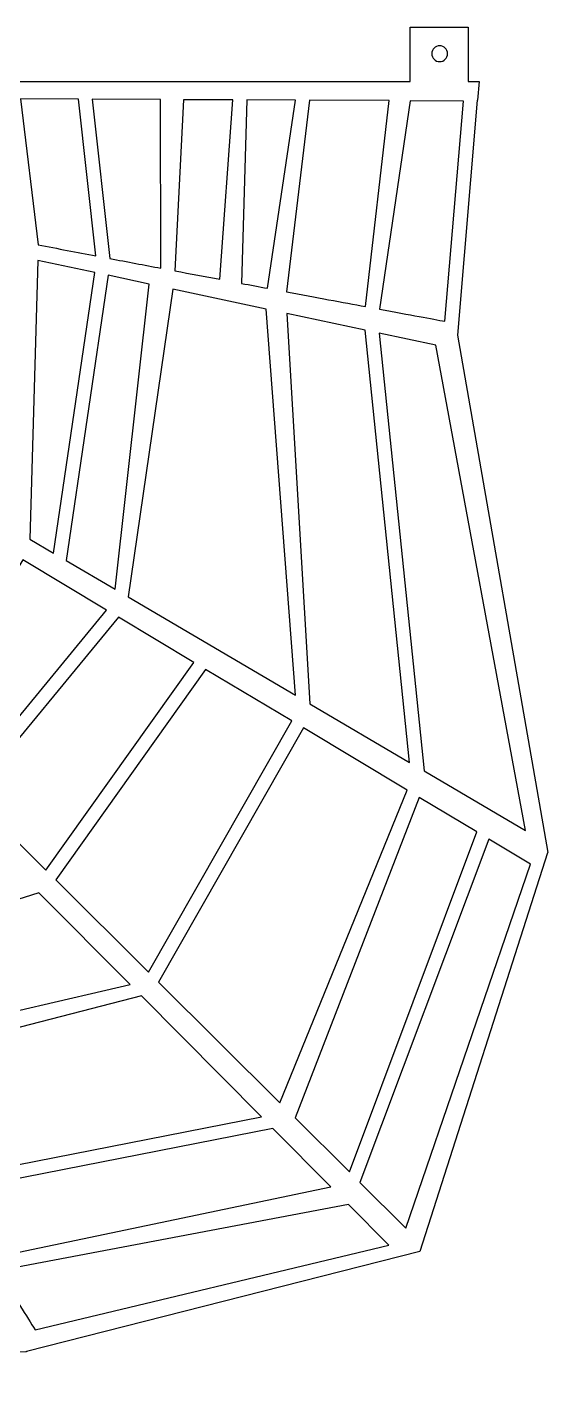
# Model space of a CAD drawing. Header units: centimetres. Extents: x -11.1 to 10.1, y -10.1 to 11.
# Drawn here: x 1.97 to 10.08, y -10.13 to 11.01 of the extents above; entities that cross this region are included whole.
import ezdxf

# ---------------------------------------------------------------- set-up
doc = ezdxf.new("R2010")
doc.units = ezdxf.units.CM
doc.header["$MEASUREMENT"] = 0
doc.layers.add('Layer 1', color=7, linetype='Continuous')

msp = doc.modelspace()

# ---------------------------------------------------------------- linework, layer by layer
at = {"layer": 'Layer 1'}
for points, knots in [([(10.07904, -1.83385), (10.07904, -1.83385), (8.6708, 6.21462), (8.6708, 6.21462), (8.6708, 6.21462), (8.6708, 6.21462), (8.97954, 9.86896), (8.97954, 9.86896), (8.97954, 9.86896), (8.97954, 9.86896), (8.98128, 9.86896), (8.98128, 9.86896), (8.98128, 9.86896), (8.98128, 9.86896), (9.00747, 10.16), (9.00747, 10.16), (9.00747, 10.16), (9.00747, 10.16), (8.83708, 10.16), (8.83708, 10.16), (8.83708, 10.16), (8.83708, 10.16), (8.83708, 11.00667), (8.83708, 11.00667), (8.83708, 11.00667), (8.83708, 11.00667), (7.9375, 11.00667), (7.9375, 11.00667), (7.9375, 11.00667), (7.9375, 11.00667), (7.9375, 10.16), (7.9375, 10.16), (7.9375, 10.16), (7.9375, 10.16), (7.85813, 10.16), (7.85813, 10.16), (7.85813, 10.16), (7.85813, 10.16), (-9.33979, 10.16), (-9.33979, 10.16), (-9.33979, 10.16), (-9.33979, 10.16), (-9.33979, 11.00667), (-9.33979, 11.00667), (-9.33979, 11.00667), (-9.33979, 11.00667), (-10.23938, 11.00667), (-10.23938, 11.00667), (-10.23938, 11.00667), (-10.23938, 11.00667), (-10.23938, 10.16), (-10.23938, 10.16), (-10.23938, 10.16), (-10.23938, 10.16), (-10.26002, -9.12813), (-10.26002, -9.12813), (-10.26002, -9.12813), (-10.26002, -9.12813), (-11.1125, -9.12813), (-11.1125, -9.12813), (-11.1125, -9.12813), (-11.1125, -9.12813), (-11.1125, -10.00126), (-11.1125, -10.00126), (-11.1125, -10.00126), (-11.1125, -10.00126), (-10.26094, -10.00125), (-10.26094, -10.00125), (-10.26094, -10.00125), (-10.26094, -10.00125), (-10.26102, -10.08383), (-10.26102, -10.08383), (-10.26102, -10.08383), (-10.26102, -10.08383), (-10.23395, -10.0746), (-10.23395, -10.0746), (-10.23395, -10.0746), (-10.23395, -10.0746), (-10.26102, -10.12842), (-10.26102, -10.12842), (-10.26102, -10.12842), (-10.26102, -10.12842), (1.95987, -9.59806), (1.95987, -9.59806), (1.95987, -9.59806), (1.95987, -9.59806), (1.95863, -9.58843), (1.95863, -9.58843), (1.95863, -9.58843), (1.95863, -9.58843), (1.95987, -9.5928), (1.95987, -9.5928), (1.95987, -9.5928), (1.95987, -9.5928), (8.08736, -8.03639), (8.08736, -8.03639), (8.08736, -8.03639), (8.08736, -8.03639), (10.07441, -1.83551), (10.07441, -1.83551), (10.07441, -1.83551), (10.07441, -1.83551), (10.07904, -1.83385), (10.07904, -1.83385)], [0, 0, 0, 0, 0.03703704, 0.03703704, 0.03703704, 0.03703704, 0.07407407, 0.07407407, 0.07407407, 0.07407407, 0.11111111, 0.11111111, 0.11111111, 0.11111111, 0.14814815, 0.14814815, 0.14814815, 0.14814815, 0.18518519, 0.18518519, 0.18518519, 0.18518519, 0.22222222, 0.22222222, 0.22222222, 0.22222222, 0.25925926, 0.25925926, 0.25925926, 0.25925926, 0.2962963, 0.2962963, 0.2962963, 0.2962963, 0.33333333, 0.33333333, 0.33333333, 0.33333333, 0.37037037, 0.37037037, 0.37037037, 0.37037037, 0.40740741, 0.40740741, 0.40740741, 0.40740741, 0.44444444, 0.44444444, 0.44444444, 0.44444444, 0.48148148, 0.48148148, 0.48148148, 0.48148148, 0.51851852, 0.51851852, 0.51851852, 0.51851852, 0.55555556, 0.55555556, 0.55555556, 0.55555556, 0.59259259, 0.59259259, 0.59259259, 0.59259259, 0.62962963, 0.62962963, 0.62962963, 0.62962963, 0.66666667, 0.66666667, 0.66666667, 0.66666667, 0.7037037, 0.7037037, 0.7037037, 0.7037037, 0.74074074, 0.74074074, 0.74074074, 0.74074074, 0.77777778, 0.77777778, 0.77777778, 0.77777778, 0.81481481, 0.81481481, 0.81481481, 0.81481481, 0.85185185, 0.85185185, 0.85185185, 0.85185185, 0.88888889, 0.88888889, 0.88888889, 0.88888889, 0.92592593, 0.92592593, 0.92592593, 0.92592593, 1, 1, 1, 1]), ([(8.39404, 10.71639), (8.46191, 10.71639), (8.51694, 10.66138), (8.51694, 10.59349), (8.51694, 10.59349), (8.51694, 10.52565), (8.46193, 10.47059), (8.39404, 10.47059), (8.39404, 10.47059), (8.32615, 10.47059), (8.27114, 10.52562), (8.27114, 10.59349), (8.27114, 10.59349), (8.27114, 10.66139), (8.32615, 10.71639), (8.39404, 10.71639)], [0, 0, 0, 0, 0.2, 0.2, 0.2, 0.2, 0.4, 0.4, 0.4, 0.4, 0.6, 0.6, 0.6, 0.6, 1, 1, 1, 1]), ([(3.04115, 7.4494), (2.74717, 7.50533), (2.44639, 7.56269), (2.14011, 7.62127), (2.14011, 7.62127), (2.14011, 7.62127), (1.86515, 9.89105), (1.86515, 9.89105), (1.86515, 9.89105), (1.86515, 9.89105), (2.76963, 9.88674), (2.76963, 9.88674), (2.76963, 9.88674), (2.76963, 9.88674), (3.04115, 7.4494), (3.04115, 7.4494)], [0, 0, 0, 0, 0.2, 0.2, 0.2, 0.2, 0.4, 0.4, 0.4, 0.4, 0.6, 0.6, 0.6, 0.6, 1, 1, 1, 1]), ([(4.05434, 7.2572), (3.79595, 7.30607), (3.53052, 7.35639), (3.25876, 7.40801), (3.25876, 7.40801), (3.25876, 7.40801), (2.98275, 9.8857), (2.98275, 9.8857), (2.98275, 9.8857), (2.98275, 9.8857), (4.04849, 9.88062), (4.04849, 9.88062), (4.04849, 9.88062), (4.04849, 9.88062), (4.05434, 7.2572), (4.05434, 7.2572)], [0, 0, 0, 0, 0.2, 0.2, 0.2, 0.2, 0.4, 0.4, 0.4, 0.4, 0.6, 0.6, 0.6, 0.6, 1, 1, 1, 1]), ([(4.97081, 7.0843), (4.74488, 7.12682), (4.51168, 7.17079), (4.27154, 7.21614), (4.27154, 7.21614), (4.27154, 7.21614), (4.40314, 9.87891), (4.40314, 9.87891), (4.40314, 9.87891), (4.40314, 9.87891), (5.17263, 9.87523), (5.17263, 9.87523), (5.17263, 9.87523), (5.17263, 9.87523), (4.97081, 7.0843), (4.97081, 7.0843)], [0, 0, 0, 0, 0.2, 0.2, 0.2, 0.2, 0.4, 0.4, 0.4, 0.4, 0.6, 0.6, 0.6, 0.6, 1, 1, 1, 1]), ([(5.31024, 7.02051), (5.31024, 7.02051), (5.39226, 9.8742), (5.39226, 9.8742), (5.39226, 9.8742), (5.39226, 9.8742), (6.14696, 9.8706), (6.14696, 9.8706), (6.14696, 9.8706), (6.14696, 9.8706), (5.7154, 6.94449), (5.7154, 6.94449), (5.7154, 6.94449), (5.58366, 6.96918), (5.44862, 6.9945), (5.31024, 7.02051)], [0, 0, 0, 0, 0.2, 0.2, 0.2, 0.2, 0.4, 0.4, 0.4, 0.4, 0.6, 0.6, 0.6, 0.6, 1, 1, 1, 1]), ([(6.01117, 6.88909), (6.01117, 6.88909), (6.36558, 9.86952), (6.36558, 9.86952), (6.36558, 9.86952), (6.36558, 9.86952), (7.60698, 9.86359), (7.60698, 9.86359), (7.60698, 9.86359), (7.60698, 9.86359), (7.24053, 6.65991), (7.24053, 6.65991), (7.24053, 6.65991), (6.88546, 6.72587), (6.47218, 6.80286), (6.01117, 6.88909)], [0, 0, 0, 0, 0.2, 0.2, 0.2, 0.2, 0.4, 0.4, 0.4, 0.4, 0.6, 0.6, 0.6, 0.6, 1, 1, 1, 1]), ([(8.47722, 6.43123), (8.28447, 6.46668), (7.9331, 6.53143), (7.45492, 6.62012), (7.45492, 6.62012), (7.45492, 6.62012), (7.93657, 9.86203), (7.93657, 9.86203), (7.93657, 9.86203), (7.93657, 9.86203), (8.7672, 9.85806), (8.7672, 9.85806), (8.7672, 9.85806), (8.7672, 9.85806), (8.47722, 6.43123), (8.47722, 6.43123)], [0, 0, 0, 0, 0.2, 0.2, 0.2, 0.2, 0.4, 0.4, 0.4, 0.4, 0.6, 0.6, 0.6, 0.6, 1, 1, 1, 1]), ([(2.38305, 2.82572), (2.38305, 2.82572), (2.01417, 3.04239), (2.01417, 3.04239), (2.01417, 3.04239), (2.01417, 3.04239), (2.1371, 7.37949), (2.1371, 7.37949), (2.1371, 7.37949), (2.1371, 7.37949), (3.02359, 7.19076), (3.02359, 7.19076), (3.02359, 7.19076), (3.02359, 7.19076), (2.38305, 2.82572), (2.38305, 2.82572)], [0, 0, 0, 0, 0.2, 0.2, 0.2, 0.2, 0.4, 0.4, 0.4, 0.4, 0.6, 0.6, 0.6, 0.6, 1, 1, 1, 1]), ([(2.58006, 2.71005), (2.58006, 2.71005), (3.23104, 7.14661), (3.23104, 7.14661), (3.23104, 7.14661), (3.23104, 7.14661), (3.87043, 7.01048), (3.87043, 7.01048), (3.87043, 7.01048), (3.87043, 7.01048), (3.33912, 2.26423), (3.33912, 2.26423), (3.33912, 2.26423), (3.33912, 2.26423), (2.58006, 2.71005), (2.58006, 2.71005)], [0, 0, 0, 0, 0.2, 0.2, 0.2, 0.2, 0.4, 0.4, 0.4, 0.4, 0.6, 0.6, 0.6, 0.6, 1, 1, 1, 1]), ([(3.54301, 2.1445), (3.54301, 2.1445), (4.24135, 6.9315), (4.24135, 6.9315), (4.24135, 6.9315), (4.24135, 6.9315), (5.69481, 6.62204), (5.69481, 6.62204), (5.69481, 6.62204), (5.69481, 6.62204), (6.14849, 0.61425), (6.14849, 0.61425), (6.14849, 0.61425), (6.14849, 0.61425), (3.54301, 2.1445), (3.54301, 2.1445)], [0, 0, 0, 0, 0.2, 0.2, 0.2, 0.2, 0.4, 0.4, 0.4, 0.4, 0.6, 0.6, 0.6, 0.6, 1, 1, 1, 1]), ([(6.37418, 0.4817), (6.37418, 0.4817), (6.01567, 6.55373), (6.01567, 6.55373), (6.01567, 6.55373), (6.01567, 6.55373), (7.23458, 6.2942), (7.23458, 6.2942), (7.23458, 6.2942), (7.23458, 6.2942), (7.9257, -0.42955), (7.9257, -0.42955), (7.9257, -0.42955), (7.9257, -0.42955), (6.37418, 0.4817), (6.37418, 0.4817)], [0, 0, 0, 0, 0.2, 0.2, 0.2, 0.2, 0.4, 0.4, 0.4, 0.4, 0.6, 0.6, 0.6, 0.6, 1, 1, 1, 1]), ([(8.15218, -0.56256), (8.15218, -0.56256), (7.45217, 6.24787), (7.45217, 6.24787), (7.45217, 6.24787), (7.45217, 6.24787), (8.33281, 6.06039), (8.33281, 6.06039), (8.33281, 6.06039), (8.33281, 6.06039), (9.73137, -1.49005), (9.73137, -1.49005), (9.73137, -1.49005), (9.73137, -1.49005), (8.15218, -0.56256), (8.15218, -0.56256)], [0, 0, 0, 0, 0.2, 0.2, 0.2, 0.2, 0.4, 0.4, 0.4, 0.4, 0.6, 0.6, 0.6, 0.6, 1, 1, 1, 1]), ([(3.20823, 1.93969), (3.20823, 1.93969), (0.94927, -0.80317), (0.94927, -0.80317), (0.94927, -0.80317), (0.94927, -0.80317), (0.21918, -0.07811), (0.21918, -0.07811), (0.21918, -0.07811), (0.21918, -0.07811), (1.90468, 2.72041), (1.90468, 2.72041), (1.90468, 2.72041), (1.90468, 2.72041), (3.20823, 1.93969), (3.20823, 1.93969)], [0, 0, 0, 0, 0.2, 0.2, 0.2, 0.2, 0.4, 0.4, 0.4, 0.4, 0.6, 0.6, 0.6, 0.6, 1, 1, 1, 1]), ([(1.10011, -0.95298), (1.10011, -0.95298), (3.39185, 1.82967), (3.39185, 1.82967), (3.39185, 1.82967), (3.39185, 1.82967), (4.56663, 1.12604), (4.56663, 1.12604), (4.56663, 1.12604), (4.56663, 1.12604), (2.26237, -2.10725), (2.26237, -2.10725), (2.26237, -2.10725), (2.26237, -2.10725), (1.10011, -0.95298), (1.10011, -0.95298)], [0, 0, 0, 0, 0.2, 0.2, 0.2, 0.2, 0.4, 0.4, 0.4, 0.4, 0.6, 0.6, 0.6, 0.6, 1, 1, 1, 1]), ([(2.41461, -2.25838), (2.41461, -2.25838), (4.74882, 1.01695), (4.74882, 1.01695), (4.74882, 1.01695), (4.74882, 1.01695), (6.08997, 0.21367), (6.08997, 0.21367), (6.08997, 0.21367), (6.08997, 0.21367), (3.86128, -3.69507), (3.86128, -3.69507), (3.86128, -3.69507), (3.86128, -3.69507), (2.41461, -2.25838), (2.41461, -2.25838)], [0, 0, 0, 0, 0.2, 0.2, 0.2, 0.2, 0.4, 0.4, 0.4, 0.4, 0.6, 0.6, 0.6, 0.6, 1, 1, 1, 1]), ([(4.01682, -3.84958), (4.01682, -3.84958), (6.2716, 0.10486), (6.2716, 0.10486), (6.2716, 0.10486), (6.2716, 0.10486), (7.88884, -0.86381), (7.88884, -0.86381), (7.88884, -0.86381), (7.88884, -0.86381), (5.90756, -5.7273), (5.90756, -5.7273), (5.90756, -5.7273), (5.90756, -5.7273), (4.01682, -3.84958), (4.01682, -3.84958)], [0, 0, 0, 0, 0.2, 0.2, 0.2, 0.2, 0.4, 0.4, 0.4, 0.4, 0.6, 0.6, 0.6, 0.6, 1, 1, 1, 1]), ([(6.14209, -5.96022), (6.14209, -5.96022), (8.07596, -0.97587), (8.07596, -0.97587), (8.07596, -0.97587), (8.07596, -0.97587), (8.97295, -1.51313), (8.97295, -1.51313), (8.97295, -1.51313), (8.97295, -1.51313), (6.9882, -6.80051), (6.9882, -6.80051), (6.9882, -6.80051), (6.9882, -6.80051), (6.14209, -5.96022), (6.14209, -5.96022)], [0, 0, 0, 0, 0.2, 0.2, 0.2, 0.2, 0.4, 0.4, 0.4, 0.4, 0.6, 0.6, 0.6, 0.6, 1, 1, 1, 1]), ([(7.86733, -7.67355), (7.86733, -7.67355), (7.1529, -6.96404), (7.1529, -6.96404), (7.1529, -6.96404), (7.1529, -6.96404), (9.15754, -1.62366), (9.15754, -1.62366), (9.15754, -1.62366), (9.15754, -1.62366), (9.80773, -2.0131), (9.80773, -2.0131), (9.80773, -2.0131), (9.80773, -2.0131), (7.86733, -7.67355), (7.86733, -7.67355)], [0, 0, 0, 0, 0.2, 0.2, 0.2, 0.2, 0.4, 0.4, 0.4, 0.4, 0.6, 0.6, 0.6, 0.6, 1, 1, 1, 1]), ([(-1.46738, -3.60585), (-1.46738, -3.60585), (2.15487, -2.45827), (2.15487, -2.45827), (2.15487, -2.45827), (2.15487, -2.45827), (3.5728, -3.88472), (3.5728, -3.88472), (3.5728, -3.88472), (3.5728, -3.88472), (-0.67183, -4.87), (-0.67183, -4.87), (-0.67183, -4.87), (-0.92726, -4.46431), (-1.19327, -4.04164), (-1.46738, -3.60585)], [0, 0, 0, 0, 0.2, 0.2, 0.2, 0.2, 0.4, 0.4, 0.4, 0.4, 0.6, 0.6, 0.6, 0.6, 1, 1, 1, 1]), ([(-0.49244, -5.1549), (-0.49244, -5.1549), (3.75079, -4.06378), (3.75079, -4.06378), (3.75079, -4.06378), (3.75079, -4.06378), (5.61885, -5.94306), (5.61885, -5.94306), (5.61885, -5.94306), (5.61885, -5.94306), (0.62301, -6.92511), (0.62301, -6.92511), (0.62301, -6.92511), (0.28829, -6.39429), (-0.08721, -5.7984), (-0.49244, -5.1549)], [0, 0, 0, 0, 0.2, 0.2, 0.2, 0.2, 0.4, 0.4, 0.4, 0.4, 0.6, 0.6, 0.6, 0.6, 1, 1, 1, 1]), ([(0.74403, -7.11705), (0.74403, -7.11705), (5.79823, -6.12351), (5.79823, -6.12351), (5.79823, -6.12351), (5.79823, -6.12351), (6.70022, -7.03093), (6.70022, -7.03093), (6.70022, -7.03093), (6.70022, -7.03093), (1.39024, -8.14141), (1.39024, -8.14141), (1.39024, -8.14141), (1.20102, -7.84154), (0.98409, -7.49774), (0.74403, -7.11705)], [0, 0, 0, 0, 0.2, 0.2, 0.2, 0.2, 0.4, 0.4, 0.4, 0.4, 0.6, 0.6, 0.6, 0.6, 1, 1, 1, 1]), ([(1.51463, -8.3385), (1.51463, -8.3385), (6.97415, -7.30649), (6.97415, -7.30649), (6.97415, -7.30649), (6.97415, -7.30649), (7.60277, -7.93887), (7.60277, -7.93887), (7.60277, -7.93887), (7.60277, -7.93887), (2.09372, -9.2556), (2.09372, -9.2556), (2.09372, -9.2556), (1.97302, -9.06457), (1.77522, -8.75136), (1.51463, -8.3385)], [0, 0, 0, 0, 0.2, 0.2, 0.2, 0.2, 0.4, 0.4, 0.4, 0.4, 0.6, 0.6, 0.6, 0.6, 1, 1, 1, 1])]:
    msp.add_open_spline(points, degree=3, knots=knots, dxfattribs=at)

doc.saveas('drawing.dxf')
